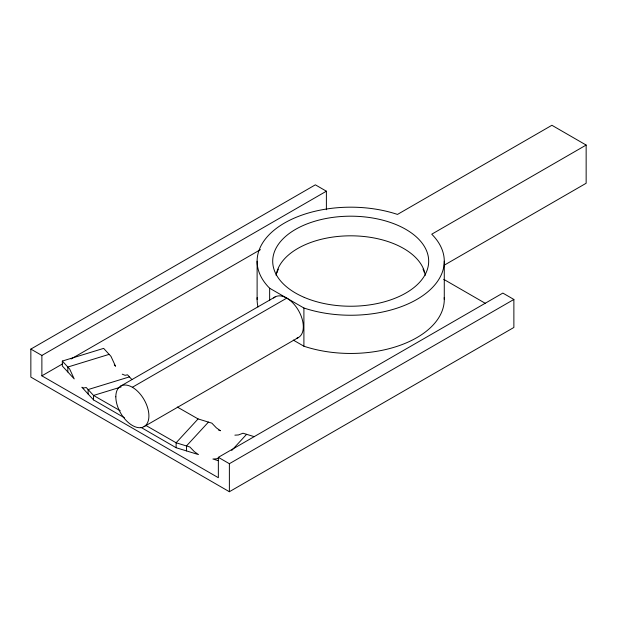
<?xml version="1.0" encoding="UTF-8"?>
<svg xmlns="http://www.w3.org/2000/svg" width="617" height="617" viewBox="0 0 617 617"><rect width="100%" height="100%" fill="white"/><g stroke="black" fill="none" stroke-linecap="round" stroke-linejoin="round"><path stroke-width="0.93" d="M218.719 430.203L220.431 430.728L216.359 427.843L211.862 423.154L198.088 418.928L176.123 442.775L176.123 447.726L198.466 454.582L194.394 451.698L189.889 447.009L176.123 442.775L146.09 425.568M208.438 422.105L186.465 445.952L186.465 450.904M231.737 450.449L246.599 434.314M326.385 191.201L41.879 355.454L41.879 375.83L218.349 477.712L218.349 457.336L502.847 293.083L513.876 299.453L513.876 327.465L229.377 491.726L30.85 377.103L30.85 349.091L315.356 184.83L326.385 191.201L326.385 209.726M41.879 375.83L62.733 363.791M71.078 358.971L260.474 249.63M120.67 386.103L275.074 296.962M132.37 387.268L286.774 298.119M586.15 145.057L431.746 234.198A93.583 54.034 0 0 1 416.868 299.422A93.583 54.034 0 0 1 303.903 308.006L269.644 288.232A93.583 54.034 0 0 1 284.522 223.007A93.583 54.034 0 0 1 397.487 214.423L551.899 125.274L586.15 145.057L586.15 183.257L444.263 265.179M144.062 426.632L298.474 337.484M218.349 457.336L229.377 463.706L513.876 299.453M218.734 457.945L216.428 458.817L212.904 459.017L218.318 460.675M62.325 361.061L69.644 369.012L74.202 378.907L62.325 366.012L62.325 361.061L103.641 348.381L110.96 356.333L115.518 366.228L114.245 364.84M109.14 354.359L67.824 367.038L67.824 371.982M129.431 376.887L88.115 389.566L88.115 394.016M121.079 386.998L93.537 395.451L86.21 387.499L83.758 388L81.884 387.245L93.537 399.901L124.403 417.771M234.876 435.162L238.393 434.962L243.013 433.219L254.243 436.659M122.228 374.172L125.074 375.313L127.526 374.82L131.845 379.501M177.287 407.035L198.088 418.928M120.23 410.752L93.537 395.451L93.537 399.901M443.746 279.339L485.371 303.363M293.299 340.09L303.903 346.214A93.583 54.034 0 0 0 398.883 345.736A93.583 54.034 0 0 0 444.225 297.548M30.85 349.091L41.879 355.454M141.085 427.434L176.123 447.726M444.279 261.215L444.279 299.422M303.903 308.006L303.903 346.214M269.644 288.232L269.644 300.649M257.112 261.215L257.112 299.422M229.377 463.706L229.377 491.726M276.964 272.807A74.865 43.229 0 0 1 278.375 269.128M423.015 269.128A74.865 43.229 0 0 1 424.427 272.807M276.108 275.29A74.865 43.229 0 0 1 350.695 235.817A74.865 43.229 0 0 1 425.283 275.29M258.022 306.942A93.583 54.034 0 0 1 257.166 297.548M273.647 298.019A23.4 13.505 60 0 1 298.474 310.467A23.4 13.505 60 0 1 296.846 338.193M115.826 396.816A23.4 13.505 60 0 0 140.637 427.689A23.4 13.505 60 0 0 140.637 394.602A23.4 13.505 60 0 0 115.826 396.816M304.258 297.386A77.989 45.026 0 0 0 428.175 266.343A77.989 45.026 0 0 0 319.652 219.907A77.989 45.026 0 0 0 304.258 297.386"/></g></svg>
